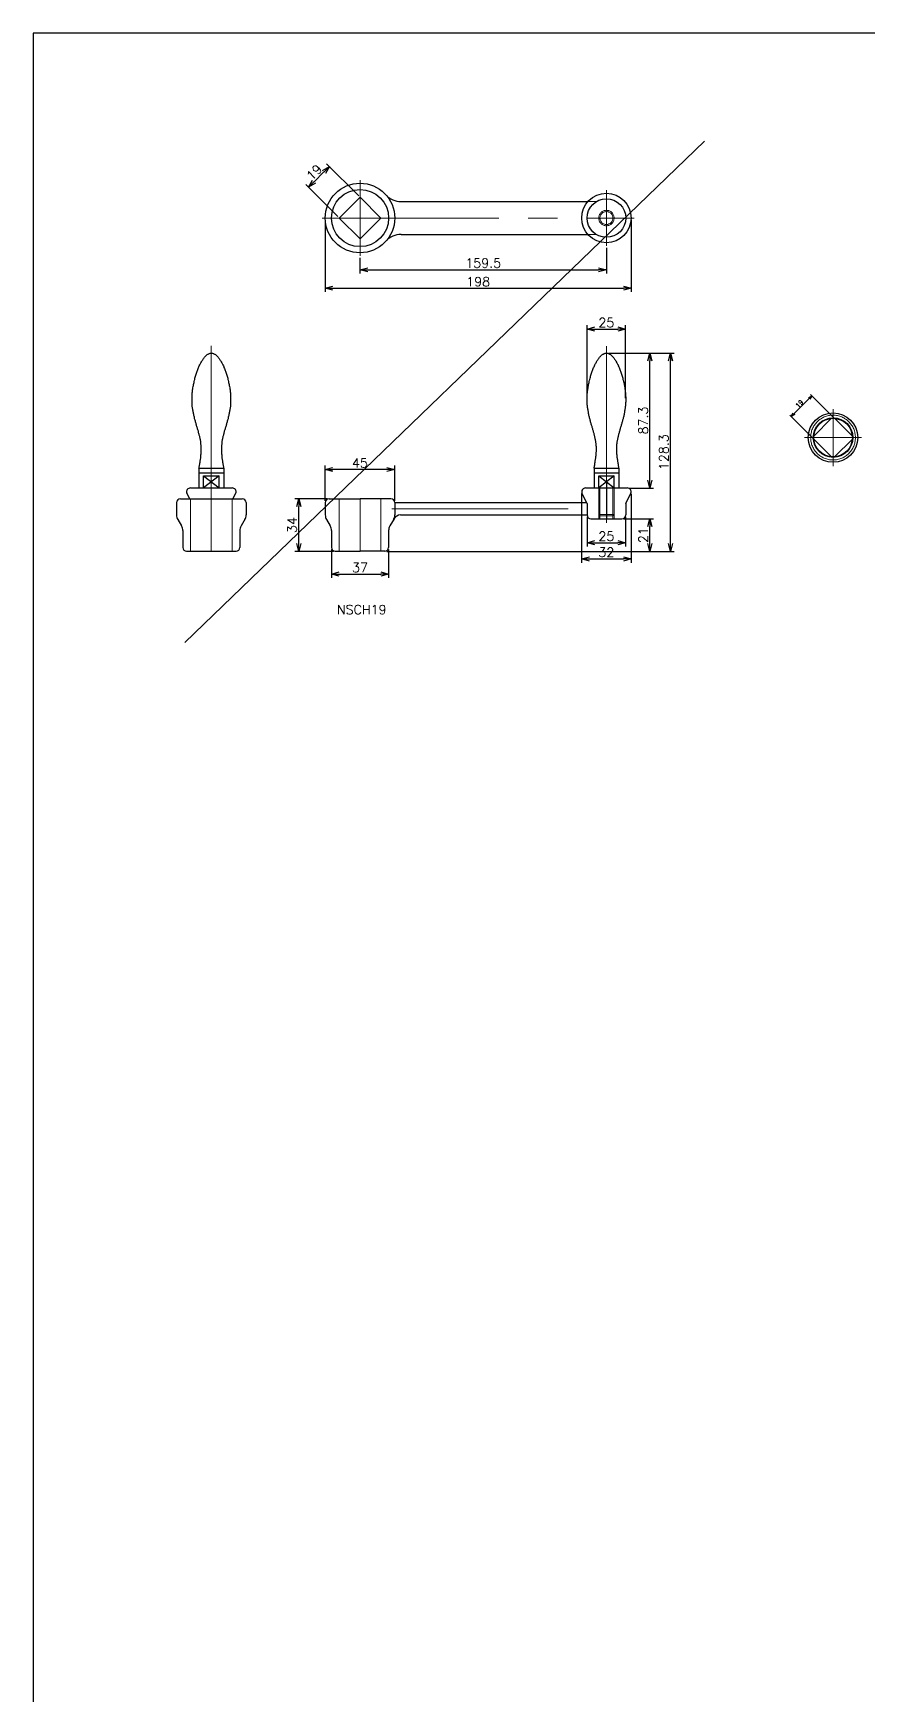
# Model space of a CAD drawing. Header units: millimetres. Extents: x -16130 to 36813, y -8099 to 27484.
# Drawn here: x 32388 to 32928, y 13276 to 14351 of the extents above; entities that cross this region are included whole.
import ezdxf

# ---------------------------------------------------------------- set-up
doc = ezdxf.new("R2010")
doc.units = ezdxf.units.MM
doc.header["$LTSCALE"] = 6
doc.header["$PDMODE"] = 99
doc.header["$PDSIZE"] = 1
doc.linetypes.add('CENTER2', pattern=[28.575, 19.05, -3.175, 3.175, -3.175])
doc.linetypes.add('HIDDEN', pattern=[9.525, 6.35, -3.175])
for name, color, linetype, lineweight in [('04_HIDDEN', 2, 'HIDDEN', 13), ('05_CENTER', 4, 'CENTER2', 13), ('08_DIM', 3, 'Continuous', 13)]:
    doc.layers.add(name, color=color, linetype=linetype, lineweight=lineweight)
doc.layers.add('10_DRAFT', color=8, linetype='Continuous', lineweight=0, plot=False)
doc.styles.add('KSS_TXT', font='txt.shx', dxfattribs={"bigfont": 'extfont2.shx'})
doc.dimstyles.new('KSS_DIM', dxfattribs={"dimtxt": 3, "dimasz": 2.5, "dimexe": 1.25, "dimexo": 0.625, "dimtad": 1, "dimdsep": 46, "dimtxsty": 'KSS_TXT', "dimblk": 'OPEN30', "dimcen": 0, "dimazin": 2, "dimtfac": 0.75, "dimtmove": 0, "dimatfit": 3, "dimldrblk": 'OPEN30', "dimfxl": 1, "dimtolj": 1, "dimarcsym": 0})

# ---------------------------------------------------------------- blocks, each defined once
blk = doc.blocks.new('A$C7C4D3431_1_1_1')
at = {"color": 0}
for p, q in [((-12.5, 1), (-1, 12.5)), ((1, 12.5), (12.5, 1)), ((-12.5, -1), (-1, -12.5)), ((1, -12.5), (12.5, -1))]:
    blk.add_line(p, q, dxfattribs=at)
for radius in [16, 12.8, 12.5]:
    blk.add_circle((0, 0), radius, dxfattribs=at)
at = {"layer": '05_CENTER', "color": 0}
for p, q in [((0, 18.5), (0, -18.5)), ((-18.5, 0), (18.5, 0))]:
    blk.add_line(p, q, dxfattribs=at)
blk.add_circle((0, 0), 14.5, dxfattribs=at)
blk = doc.blocks.new('_Open30')
at = {"color": 0, "linetype": 'ByBlock', "lineweight": -2}
for p, q in [((-1, 0.27), (0, 0)), ((0, 0), (-1, -0.27)), ((0, 0), (-1, 0))]:
    blk.add_line(p, q, dxfattribs=at)
blk = doc.blocks.new('*D2687')
at = {"layer": '08_DIM', "color": 0, "lineweight": -2, "transparency": 16777216}
for p, q in [((32889.8, 14114.8), (32879.9, 14104.9)), ((32905.8, 14102.4), (32890.7, 14117.5)), ((32892.3, 14089), (32877.3, 14104.1))]:
    blk.add_line(p, q, dxfattribs=at)
at = {"layer": 'Defpoints', "color": 0, "transparency": 16777216}
for p in [(32878.2, 14103.2), (32906.2, 14102), (32892.8, 14088.6)]:
    blk.add_point(p, dxfattribs=at)
at = {"layer": '08_DIM', "color": 0, "lineweight": -2, "transparency": 16777216, "xscale": 2.5, "yscale": 2.5, "zscale": 2.5}
for p, rotation in [((32891.6, 14116.6), 45.00000000009697), ((32878.2, 14103.2), 225.000000000097)]:
    blk.add_blockref('_Open30', p, dxfattribs=dict(at, rotation=rotation))
at = {"layer": '08_DIM', "color": 0, "transparency": 16777216, "insert": (32883.4, 14111.4), "char_height": 3, "attachment_point": 5, "rotation": 45, "style": 'KSS_TXT'}
blk.add_mtext('\\A1;19', dxfattribs=at)
blk = doc.blocks.new('*D2688')
at = {"layer": '08_DIM', "color": 0, "lineweight": -2, "transparency": 16777216}
for p, q in [((32598.2, 14246), (32577.4, 14266.8)), ((32584.7, 14232.6), (32563.9, 14253.4)), ((32569.3, 14255.1), (32575.6, 14261.5))]:
    blk.add_line(p, q, dxfattribs=at)
at = {"layer": 'Defpoints', "color": 0, "transparency": 16777216}
for p in [(32579.2, 14265), (32599, 14245.1), (32585.6, 14231.7)]:
    blk.add_point(p, dxfattribs=at)
at = {"layer": '08_DIM', "color": 0, "lineweight": -2, "transparency": 16777216, "xscale": 5, "yscale": 5, "zscale": 5}
for p, rotation in [((32579.2, 14265), 44.99999999989139), ((32565.7, 14251.6), 224.9999999998914)]:
    blk.add_blockref('_Open30', p, dxfattribs=dict(at, rotation=rotation))
at = {"layer": '08_DIM', "color": 0, "transparency": 16777216, "insert": (32569.4, 14261.3), "char_height": 6, "attachment_point": 5, "rotation": 45, "style": 'KSS_TXT'}
blk.add_mtext('\\A1;19', dxfattribs=at)
blk = doc.blocks.new('*D2689')
at = {"layer": '08_DIM', "color": 0, "lineweight": -2, "transparency": 16777216}
for p, q in [((32580.5, 14017.2), (32580.5, 13998.7)), ((32617.5, 14017.2), (32617.5, 13998.7)), ((32585.5, 14001.2), (32612.5, 14001.2))]:
    blk.add_line(p, q, dxfattribs=at)
at = {"layer": 'Defpoints', "color": 0, "transparency": 16777216}
for p in [(32580.5, 14018.4), (32617.5, 14018.4), (32617.5, 14001.2)]:
    blk.add_point(p, dxfattribs=at)
at = {"layer": '08_DIM', "color": 0, "lineweight": -2, "transparency": 16777216, "xscale": 5, "yscale": 5, "zscale": 5, "rotation": 180}
blk.add_blockref('_Open30', (32580.5, 14001.2), dxfattribs=at)
at = {"layer": '08_DIM', "color": 0, "lineweight": -2, "transparency": 16777216, "xscale": 5, "yscale": 5, "zscale": 5}
blk.add_blockref('_Open30', (32617.5, 14001.2), dxfattribs=at)
at = {"layer": '08_DIM', "color": 0, "transparency": 16777216, "insert": (32599, 14005.4), "char_height": 6, "attachment_point": 5, "style": 'KSS_TXT'}
blk.add_mtext('\\A1;37', dxfattribs=at)
blk = doc.blocks.new('*D2690')
at = {"layer": '08_DIM', "color": 0, "lineweight": -2, "transparency": 16777216}
for p, q in [((32576.5, 14048.7), (32576.5, 14071.4)), ((32621.5, 14048.7), (32621.5, 14071.4)), ((32616.5, 14068.9), (32581.5, 14068.9))]:
    blk.add_line(p, q, dxfattribs=at)
at = {"layer": 'Defpoints', "color": 0, "transparency": 16777216}
for p in [(32576.5, 14068.9), (32576.5, 14047.4), (32621.5, 14047.4)]:
    blk.add_point(p, dxfattribs=at)
at = {"layer": '08_DIM', "color": 0, "lineweight": -2, "transparency": 16777216, "xscale": 5, "yscale": 5, "zscale": 5, "rotation": 180}
blk.add_blockref('_Open30', (32576.5, 14068.9), dxfattribs=at)
at = {"layer": '08_DIM', "color": 0, "lineweight": -2, "transparency": 16777216, "xscale": 5, "yscale": 5, "zscale": 5}
blk.add_blockref('_Open30', (32621.5, 14068.9), dxfattribs=at)
at = {"layer": '08_DIM', "color": 0, "transparency": 16777216, "insert": (32599, 14073.1), "char_height": 6, "attachment_point": 5, "style": 'KSS_TXT'}
blk.add_mtext('\\A1;45', dxfattribs=at)
blk = doc.blocks.new('*D2691')
at = {"layer": '08_DIM', "color": 0, "lineweight": -2, "transparency": 16777216}
for p, q in [((32577.8, 14049.9), (32556.9, 14049.9)), ((32559.4, 14020.9), (32559.4, 14044.9)), ((32581.8, 14015.9), (32556.9, 14015.9))]:
    blk.add_line(p, q, dxfattribs=at)
at = {"layer": 'Defpoints', "color": 0, "transparency": 16777216}
for p in [(32559.4, 14049.9), (32579, 14049.9), (32583, 14015.9)]:
    blk.add_point(p, dxfattribs=at)
at = {"layer": '08_DIM', "color": 0, "lineweight": -2, "transparency": 16777216, "xscale": 5, "yscale": 5, "zscale": 5}
for p, rotation in [((32559.4, 14049.9), 90), ((32559.4, 14015.9), 270)]:
    blk.add_blockref('_Open30', p, dxfattribs=dict(at, rotation=rotation))
at = {"layer": '08_DIM', "color": 0, "transparency": 16777216, "insert": (32555.1, 14032.9), "char_height": 6, "attachment_point": 5, "rotation": 90, "style": 'KSS_TXT'}
blk.add_mtext('\\A1;34', dxfattribs=at)
blk = doc.blocks.new('*D2692')
at = {"layer": '08_DIM', "color": 0, "lineweight": -2, "transparency": 16777216}
for p, q in [((32746, 14038.2), (32746, 14019)), ((32771, 14038.2), (32771, 14019)), ((32751, 14021.5), (32766, 14021.5))]:
    blk.add_line(p, q, dxfattribs=at)
at = {"layer": 'Defpoints', "color": 0, "transparency": 16777216}
for p in [(32746, 14039.4), (32771, 14039.4), (32771, 14021.5)]:
    blk.add_point(p, dxfattribs=at)
at = {"layer": '08_DIM', "color": 0, "lineweight": -2, "transparency": 16777216, "xscale": 5, "yscale": 5, "zscale": 5, "rotation": 180}
blk.add_blockref('_Open30', (32746, 14021.5), dxfattribs=at)
at = {"layer": '08_DIM', "color": 0, "lineweight": -2, "transparency": 16777216, "xscale": 5, "yscale": 5, "zscale": 5}
blk.add_blockref('_Open30', (32771, 14021.5), dxfattribs=at)
at = {"layer": '08_DIM', "color": 0, "transparency": 16777216, "insert": (32758.5, 14025.7), "char_height": 6, "attachment_point": 5, "style": 'KSS_TXT'}
blk.add_mtext('\\A1;25', dxfattribs=at)
blk = doc.blocks.new('*D2693')
at = {"layer": '08_DIM', "color": 0, "lineweight": -2, "transparency": 16777216}
for p, q in [((32742.5, 14053.2), (32742.5, 14008.5)), ((32774.5, 14053.2), (32774.5, 14008.5)), ((32747.5, 14011), (32769.5, 14011))]:
    blk.add_line(p, q, dxfattribs=at)
at = {"layer": 'Defpoints', "color": 0, "transparency": 16777216}
for p in [(32742.5, 14054.4), (32774.5, 14054.4), (32774.5, 14011)]:
    blk.add_point(p, dxfattribs=at)
at = {"layer": '08_DIM', "color": 0, "lineweight": -2, "transparency": 16777216, "xscale": 5, "yscale": 5, "zscale": 5, "rotation": 180}
blk.add_blockref('_Open30', (32742.5, 14011), dxfattribs=at)
at = {"layer": '08_DIM', "color": 0, "lineweight": -2, "transparency": 16777216, "xscale": 5, "yscale": 5, "zscale": 5}
blk.add_blockref('_Open30', (32774.5, 14011), dxfattribs=at)
at = {"layer": '08_DIM', "color": 0, "transparency": 16777216, "insert": (32758.5, 14015.3), "char_height": 6, "attachment_point": 5, "style": 'KSS_TXT'}
blk.add_mtext('\\A1;32', dxfattribs=at)
blk = doc.blocks.new('*D2694')
at = {"layer": '08_DIM', "color": 0, "lineweight": -2, "transparency": 16777216}
for p, q in [((32769.8, 14036.9), (32789.1, 14036.9)), ((32786.6, 14020.9), (32786.6, 14031.9)), ((32616.3, 14015.9), (32789.1, 14015.9))]:
    blk.add_line(p, q, dxfattribs=at)
at = {"layer": 'Defpoints', "color": 0, "transparency": 16777216}
for p in [(32768.5, 14036.9), (32786.6, 14036.9), (32615, 14015.9)]:
    blk.add_point(p, dxfattribs=at)
at = {"layer": '08_DIM', "color": 0, "lineweight": -2, "transparency": 16777216, "xscale": 5, "yscale": 5, "zscale": 5}
for p, rotation in [((32786.6, 14036.9), 90), ((32786.6, 14015.9), 270)]:
    blk.add_blockref('_Open30', p, dxfattribs=dict(at, rotation=rotation))
at = {"layer": '08_DIM', "color": 0, "transparency": 16777216, "insert": (32782.4, 14026.4), "char_height": 6, "attachment_point": 5, "rotation": 90, "style": 'KSS_TXT'}
blk.add_mtext('\\A1;21', dxfattribs=at)
blk = doc.blocks.new('*D2695')
at = {"layer": '08_DIM', "color": 0, "lineweight": -2, "transparency": 16777216}
for p, q in [((32759.8, 14144.2), (32802.5, 14144.2)), ((32800, 14020.9), (32800, 14139.2)), ((32616.3, 14015.9), (32802.5, 14015.9))]:
    blk.add_line(p, q, dxfattribs=at)
at = {"layer": 'Defpoints', "color": 0, "transparency": 16777216}
for p in [(32758.5, 14144.2), (32800, 14144.2), (32615, 14015.9)]:
    blk.add_point(p, dxfattribs=at)
at = {"layer": '08_DIM', "color": 0, "lineweight": -2, "transparency": 16777216, "xscale": 5, "yscale": 5, "zscale": 5}
for p, rotation in [((32800, 14144.2), 90), ((32800, 14015.9), 270)]:
    blk.add_blockref('_Open30', p, dxfattribs=dict(at, rotation=rotation))
at = {"layer": '08_DIM', "color": 0, "transparency": 16777216, "insert": (32795.7, 14080.1), "char_height": 6, "attachment_point": 5, "rotation": 90, "style": 'KSS_TXT'}
blk.add_mtext('\\A1;128.3', dxfattribs=at)
blk = doc.blocks.new('*D2696')
at = {"layer": '08_DIM', "color": 0, "lineweight": -2, "transparency": 16777216}
for p, q in [((32759.8, 14144.2), (32789.1, 14144.2)), ((32786.6, 14061.9), (32786.6, 14139.2)), ((32773.3, 14056.9), (32789.1, 14056.9))]:
    blk.add_line(p, q, dxfattribs=at)
at = {"layer": 'Defpoints', "color": 0, "transparency": 16777216}
for p in [(32758.5, 14144.2), (32786.6, 14144.2), (32772, 14056.9)]:
    blk.add_point(p, dxfattribs=at)
at = {"layer": '08_DIM', "color": 0, "lineweight": -2, "transparency": 16777216, "xscale": 5, "yscale": 5, "zscale": 5}
for p, rotation in [((32786.6, 14144.2), 90), ((32786.6, 14056.9), 270)]:
    blk.add_blockref('_Open30', p, dxfattribs=dict(at, rotation=rotation))
at = {"layer": '08_DIM', "color": 0, "transparency": 16777216, "insert": (32782.4, 14100.6), "char_height": 6, "attachment_point": 5, "rotation": 90, "style": 'KSS_TXT'}
blk.add_mtext('\\A1;87.3', dxfattribs=at)
blk = doc.blocks.new('*D2697')
at = {"layer": '08_DIM', "color": 0, "lineweight": -2, "transparency": 16777216}
for p, q in [((32746, 14114.5), (32746, 14162.3)), ((32751, 14159.8), (32766, 14159.8)), ((32771, 14115.1), (32771, 14162.3))]:
    blk.add_line(p, q, dxfattribs=at)
at = {"layer": 'Defpoints', "color": 0, "transparency": 16777216}
for p in [(32771, 14159.8), (32746, 14113.2), (32771, 14113.9)]:
    blk.add_point(p, dxfattribs=at)
at = {"layer": '08_DIM', "color": 0, "lineweight": -2, "transparency": 16777216, "xscale": 5, "yscale": 5, "zscale": 5, "rotation": 180}
blk.add_blockref('_Open30', (32746, 14159.8), dxfattribs=at)
at = {"layer": '08_DIM', "color": 0, "lineweight": -2, "transparency": 16777216, "xscale": 5, "yscale": 5, "zscale": 5}
blk.add_blockref('_Open30', (32771, 14159.8), dxfattribs=at)
at = {"layer": '08_DIM', "color": 0, "transparency": 16777216, "insert": (32758.5, 14164), "char_height": 6, "attachment_point": 5, "style": 'KSS_TXT'}
blk.add_mtext('\\A1;25', dxfattribs=at)
blk = doc.blocks.new('*D2698')
at = {"layer": '08_DIM', "color": 0, "lineweight": -2, "transparency": 16777216}
for p, q in [((32758.5, 14212.4), (32758.5, 14195.7)), ((32599, 14205.9), (32599, 14195.7)), ((32604, 14198.2), (32753.5, 14198.2))]:
    blk.add_line(p, q, dxfattribs=at)
at = {"layer": 'Defpoints', "color": 0, "transparency": 16777216}
for p in [(32758.5, 14213.7), (32599, 14207.2), (32758.5, 14198.2)]:
    blk.add_point(p, dxfattribs=at)
at = {"layer": '08_DIM', "color": 0, "lineweight": -2, "transparency": 16777216, "xscale": 5, "yscale": 5, "zscale": 5, "rotation": 180}
blk.add_blockref('_Open30', (32599, 14198.2), dxfattribs=at)
at = {"layer": '08_DIM', "color": 0, "lineweight": -2, "transparency": 16777216, "xscale": 5, "yscale": 5, "zscale": 5}
blk.add_blockref('_Open30', (32758.5, 14198.2), dxfattribs=at)
at = {"layer": '08_DIM', "color": 0, "transparency": 16777216, "insert": (32678.8, 14202.5), "char_height": 6, "attachment_point": 5, "style": 'KSS_TXT'}
blk.add_mtext('\\A1;159.5', dxfattribs=at)
blk = doc.blocks.new('*D2699')
at = {"layer": '08_DIM', "color": 0, "lineweight": -2, "transparency": 16777216}
for p, q in [((32576.5, 14230.4), (32576.5, 14183.8)), ((32774.5, 14230.4), (32774.5, 14183.8)), ((32581.5, 14186.3), (32769.5, 14186.3))]:
    blk.add_line(p, q, dxfattribs=at)
at = {"layer": 'Defpoints', "color": 0, "transparency": 16777216}
for p in [(32576.5, 14231.7), (32774.5, 14231.7), (32774.5, 14186.3)]:
    blk.add_point(p, dxfattribs=at)
at = {"layer": '08_DIM', "color": 0, "lineweight": -2, "transparency": 16777216, "xscale": 5, "yscale": 5, "zscale": 5, "rotation": 180}
blk.add_blockref('_Open30', (32576.5, 14186.3), dxfattribs=at)
at = {"layer": '08_DIM', "color": 0, "lineweight": -2, "transparency": 16777216, "xscale": 5, "yscale": 5, "zscale": 5}
blk.add_blockref('_Open30', (32774.5, 14186.3), dxfattribs=at)
at = {"layer": '08_DIM', "color": 0, "transparency": 16777216, "insert": (32675.5, 14190.5), "char_height": 6, "attachment_point": 5, "style": 'KSS_TXT'}
blk.add_mtext('\\A1;198', dxfattribs=at)
blk = doc.blocks.new('NSCH19a_1_1')
at = {"color": 0}
for p, q in [((151.5, 53.7), (167.5, 53.7)), ((151.5, 53.7), (151.5, 41)), ((151.5, 50.8), (167.5, 50.8)), ((154.5, 48.8), (164.5, 41)), ((164.5, 48.8), (154.5, 41)), ((154.5, 48.8), (164.5, 48.8)), ((154.5, 41), (154.5, 48.8)), ((159.5, 45.2), (159.5, 21)), ((164.5, 41), (164.5, 48.8)), ((167.5, 53.7), (167.5, 41)), ((-20, 34), (0, 34)), ((20, 34), (0, 34)), ((147, 31), (143.6, 37.6)), ((146, 41), (173, 41)), ((151.5, 41), (167.5, 41)), ((172, 31), (175.3, 37.6)), ((-22.5, 31.5), (-22.5, 23.5)), ((22.5, 31.5), (146.7, 31.5)), ((22.5, 31.5), (22.5, 23.5)), ((26.3, 23.5), (147, 23.5)), ((147, 31), (147, 23.5)), ((172, 31), (172, 23.5)), ((-21.7, 20.5), (-19.3, 16.4)), ((-18.5, 13.4), (-18.5, 2.5)), ((18.5, 13.4), (18.5, 2.5)), ((22, 21), (19.3, 16.4)), ((149.5, 21), (169.5, 21)), ((-16, 0), (0, 0)), ((16, 0), (0, 0))]:
    blk.add_line(p, q, dxfattribs=at)
blk.add_polyline3d([(151.5, 53.7, 0), (151.6, 54.3, 0), (151.7, 54.8, 0), (151.8, 55.4, 0), (151.9, 55.9, 0), (152, 56.5, 0), (152.1, 57, 0), (152.2, 57.6, 0), (152.3, 58.1, 0), (152.3, 58.7, 0), (152.4, 59.2, 0), (152.5, 59.8, 0), (152.6, 60.3, 0), (152.6, 60.9, 0), (152.7, 61.4, 0), (152.8, 61.9, 0), (152.8, 62.5, 0), (152.9, 63, 0), (152.9, 63.5, 0), (152.9, 64.1, 0), (153, 64.6, 0), (153, 65.1, 0), (153, 65.6, 0), (153, 66.2, 0), (153, 66.7, 0), (153, 67.2, 0), (153, 67.7, 0), (152.9, 68.2, 0), (152.9, 68.7, 0), (152.8, 69.2, 0), (152.8, 69.7, 0), (152.7, 70.3, 0), (152.6, 70.8, 0), (152.6, 71.3, 0), (152.5, 71.8, 0), (152.4, 72.2, 0), (152.3, 72.7, 0), (152.2, 73.2, 0), (152.1, 73.7, 0), (152, 74.2, 0), (151.8, 74.7, 0), (151.7, 75.2, 0), (151.6, 75.7, 0), (151.5, 76.2, 0), (151.3, 76.7, 0), (151.2, 77.2, 0), (151.1, 77.7, 0), (150.9, 78.2, 0), (150.8, 78.7, 0), (150.6, 79.2, 0), (150.5, 79.7, 0), (150.3, 80.2, 0), (150.2, 80.7, 0), (150, 81.2, 0), (149.9, 81.7, 0), (149.7, 82.2, 0), (149.6, 82.7, 0), (149.4, 83.2, 0), (149.3, 83.7, 0), (149.2, 84.3, 0), (149, 84.8, 0), (148.9, 85.3, 0), (148.7, 85.8, 0), (148.6, 86.4, 0), (148.5, 86.9, 0), (148.3, 87.4, 0), (148.2, 88, 0), (148.1, 88.5, 0), (148, 89.1, 0), (147.9, 89.6, 0), (147.8, 90.2, 0), (147.7, 90.7, 0), (147.6, 91.3, 0), (147.5, 91.9, 0), (147.4, 92.5, 0), (147.3, 93, 0), (147.2, 93.6, 0), (147.2, 94.2, 0), (147.1, 94.8, 0), (147.1, 95.4, 0), (147, 96, 0), (147, 96.7, 0), (147, 97.3, 0), (147, 97.9, 0), (147, 98.5, 0), (147, 99.2, 0), (147, 99.8, 0), (147, 100.5, 0), (147.1, 101.2, 0), (147.1, 101.8, 0), (147.2, 102.5, 0), (147.3, 103.2, 0), (147.3, 103.9, 0), (147.4, 104.5, 0), (147.5, 105.2, 0), (147.6, 105.9, 0), (147.7, 106.6, 0), (147.9, 107.3, 0), (148, 108, 0), (148.1, 108.6, 0), (148.3, 109.3, 0), (148.4, 110, 0), (148.6, 110.7, 0), (148.7, 111.3, 0), (148.9, 112, 0), (149.1, 112.7, 0), (149.3, 113.3, 0), (149.5, 114, 0), (149.7, 114.6, 0), (149.9, 115.3, 0), (150.1, 115.9, 0), (150.3, 116.5, 0), (150.5, 117.1, 0), (150.8, 117.7, 0), (151, 118.3, 0), (151.2, 118.9, 0), (151.5, 119.5, 0), (151.7, 120, 0), (152, 120.6, 0), (152.3, 121.1, 0), (152.5, 121.6, 0), (152.8, 122.1, 0), (153.1, 122.6, 0), (153.3, 123.1, 0), (153.6, 123.6, 0), (153.9, 124, 0), (154.2, 124.4, 0), (154.5, 124.8, 0), (154.8, 125.2, 0), (155, 125.6, 0), (155.3, 125.9, 0), (155.6, 126.2, 0), (155.9, 126.5, 0), (156.2, 126.8, 0), (156.5, 127.1, 0), (156.9, 127.3, 0), (157.2, 127.5, 0), (157.5, 127.7, 0), (157.8, 127.9, 0), (158.1, 128, 0), (158.4, 128.1, 0), (158.7, 128.2, 0), (159, 128.3, 0), (159.3, 128.3, 0), (159.7, 128.3, 0), (160, 128.3, 0), (160.3, 128.2, 0), (160.6, 128.1, 0), (160.9, 128, 0), (161.2, 127.9, 0), (161.5, 127.7, 0), (161.8, 127.5, 0), (162.1, 127.3, 0), (162.4, 127.1, 0), (162.7, 126.8, 0), (163.1, 126.5, 0), (163.4, 126.2, 0), (163.6, 125.9, 0), (163.9, 125.6, 0), (164.2, 125.2, 0), (164.5, 124.8, 0), (164.8, 124.4, 0), (165.1, 124, 0), (165.4, 123.6, 0), (165.7, 123.1, 0), (165.9, 122.6, 0), (166.2, 122.1, 0), (166.5, 121.6, 0), (166.7, 121.1, 0), (167, 120.6, 0), (167.2, 120, 0), (167.5, 119.5, 0), (167.7, 118.9, 0), (168, 118.3, 0), (168.2, 117.7, 0), (168.4, 117.1, 0), (168.7, 116.5, 0), (168.9, 115.9, 0), (169.1, 115.3, 0), (169.3, 114.6, 0), (169.5, 114, 0), (169.7, 113.3, 0), (169.9, 112.7, 0), (170.1, 112, 0), (170.2, 111.3, 0), (170.4, 110.7, 0), (170.6, 110, 0), (170.7, 109.3, 0), (170.9, 108.6, 0), (171, 108, 0), (171.1, 107.3, 0), (171.3, 106.6, 0), (171.4, 105.9, 0), (171.5, 105.2, 0), (171.6, 104.5, 0), (171.6, 103.9, 0), (171.7, 103.2, 0), (171.8, 102.5, 0), (171.9, 101.8, 0), (171.9, 101.2, 0), (171.9, 100.5, 0), (172, 99.8, 0), (172, 99.2, 0), (172, 98.5, 0), (172, 97.9, 0), (172, 97.3, 0), (172, 96.7, 0), (171.9, 96, 0), (171.9, 95.4, 0), (171.9, 94.8, 0), (171.8, 94.2, 0), (171.7, 93.6, 0), (171.7, 93, 0), (171.6, 92.5, 0), (171.5, 91.9, 0), (171.4, 91.3, 0), (171.3, 90.7, 0), (171.2, 90.2, 0), (171.1, 89.6, 0), (171, 89.1, 0), (170.9, 88.5, 0), (170.8, 88, 0), (170.7, 87.4, 0), (170.5, 86.9, 0), (170.4, 86.4, 0), (170.3, 85.8, 0), (170.1, 85.3, 0), (170, 84.8, 0), (169.8, 84.3, 0), (169.7, 83.7, 0), (169.5, 83.2, 0), (169.4, 82.7, 0), (169.3, 82.2, 0), (169.1, 81.7, 0), (169, 81.2, 0), (168.8, 80.7, 0), (168.7, 80.2, 0), (168.5, 79.7, 0), (168.4, 79.2, 0), (168.2, 78.7, 0), (168.1, 78.2, 0), (167.9, 77.7, 0), (167.8, 77.2, 0), (167.7, 76.7, 0), (167.5, 76.2, 0), (167.4, 75.7, 0), (167.3, 75.2, 0), (167.1, 74.7, 0), (167, 74.2, 0), (166.9, 73.7, 0), (166.8, 73.2, 0), (166.7, 72.7, 0), (166.6, 72.2, 0), (166.5, 71.8, 0), (166.4, 71.3, 0), (166.3, 70.8, 0), (166.3, 70.3, 0), (166.2, 69.7, 0), (166.1, 69.2, 0), (166.1, 68.7, 0), (166.1, 68.2, 0), (166, 67.7, 0), (166, 67.2, 0), (166, 66.7, 0), (166, 66.2, 0), (166, 65.6, 0), (166, 65.1, 0), (166, 64.6, 0), (166, 64.1, 0), (166.1, 63.5, 0), (166.1, 63, 0), (166.2, 62.5, 0), (166.2, 61.9, 0), (166.3, 61.4, 0), (166.3, 60.9, 0), (166.4, 60.3, 0), (166.5, 59.8, 0), (166.6, 59.2, 0), (166.6, 58.7, 0), (166.7, 58.1, 0), (166.8, 57.6, 0), (166.9, 57, 0), (167, 56.5, 0), (167.1, 55.9, 0), (167.2, 55.4, 0), (167.3, 54.8, 0), (167.4, 54.3, 0), (167.5, 53.7, 0)], dxfattribs=at)
for centre, radius, start, end in [((-20, 31.5), 2.5, 90, 180), ((20, 31.5), 2.5, 0, 90), ((146, 38.5), 2.5, 90, 200.3029), ((173, 38.5), 2.5, 339.6971, 90), ((-16.5, 23.5), 6, 180, 210), ((16.5, 23.5), 6, 330, 0), ((26.3, 18.5), 5, 90, 150), ((149.5, 23.5), 2.5, 180, 270), ((169.5, 23.5), 2.5, 270, 0), ((-24.5, 13.4), 6, 0, 30), ((24.5, 13.4), 6, 150, 180), ((-16, 2.5), 2.5, 180, 270), ((16, 2.5), 2.5, 270, 0)]:
    blk.add_arc(centre, radius, start, end, dxfattribs=at)
at = {"layer": '04_HIDDEN', "color": 0}
for p, q in [((-13.4, 34), (-13.4, 0)), ((13.4, 34), (13.4, 0)), ((154.5, 21), (154.5, 41)), ((155.3, 21), (155.3, 41)), ((163.7, 21), (163.7, 41)), ((164.5, 21), (164.5, 41)), ((154.5, 23.8), (164.5, 23.8)), ((155.3, 23), (154.5, 23.8)), ((155.3, 23), (163.7, 23)), ((163.7, 23), (164.5, 23.8))]:
    blk.add_line(p, q, dxfattribs=at)
at = {"layer": '05_CENTER', "color": 0}
for p, q in [((159.5, 18.5), (159.5, 132.9)), ((20.5, 27.5), (149, 27.5))]:
    blk.add_line(p, q, dxfattribs=at)
at = {"layer": '10_DRAFT'}
blk.add_line((0, 34), (0, 0), dxfattribs=at)
blk = doc.blocks.new('NSCH19b_1_1')
at = {"color": 0}
for p, q in [((0, 13.4), (-13.4, 0)), ((13.4, 0), (0, 13.4)), ((-13.4, 0), (0, -13.4)), ((0, -13.4), (13.4, 0)), ((26.6, 10.6), (147.5, 10.6)), ((26.6, -10.6), (147.5, -10.6))]:
    blk.add_line(p, q, dxfattribs=at)
for centre, radius in [((0, 0), 22.5), ((0, 0), 18.5), ((159.5, 0), 16), ((159.5, 0), 12.5), ((159.5, 0), 12.5)]:
    blk.add_circle(centre, radius, dxfattribs=at)
for centre, start, end in [((26.6, 23.8), 221.8103, 270), ((26.6, -23.8), 90, 138.1897)]:
    blk.add_arc(centre, 13.2, start, end, dxfattribs=at)
at = {"layer": '04_HIDDEN', "color": 0}
for p, q in [((147.5, 10.6), (152.9, 10.6)), ((147.5, -10.6), (152.9, -10.6))]:
    blk.add_line(p, q, dxfattribs=at)
for radius in [5, 4.19]:
    blk.add_circle((159.5, 0), radius, dxfattribs=at)
at = {"layer": '05_CENTER', "color": 0}
for p, q in [((0, 24.5), (0, -24.5)), ((159.5, 18), (159.5, -18)), ((-24.5, 0), (177.5, 0))]:
    blk.add_line(p, q, dxfattribs=at)
blk = doc.blocks.new('NSCH19c_1_1')
at = {"color": 0}
for p, q in [((-8, 53.7), (8, 53.7)), ((-8, 53.7), (-8, 41)), ((-8, 50.8), (8, 50.8)), ((-5, 48.8), (5, 41)), ((5, 48.8), (-5, 41)), ((-5, 48.8), (5, 48.8)), ((-5, 41), (-5, 48.8)), ((5, 41), (5, 48.8)), ((8, 53.7), (8, 41)), ((-20, 34), (20, 34)), ((-14, 34), (-15.8, 37.6)), ((-13.5, 41), (13.5, 41)), ((-8, 41), (8, 41)), ((14, 34), (15.8, 37.6)), ((-22.5, 31.5), (-22.5, 23.5)), ((22.5, 31.5), (22.5, 23.5)), ((-21.7, 20.5), (-19.3, 16.4)), ((-18.5, 13.4), (-18.5, 2.5)), ((18.5, 13.4), (18.5, 2.5)), ((22, 21), (19.3, 16.4)), ((-16, 0), (16, 0))]:
    blk.add_line(p, q, dxfattribs=at)
blk.add_polyline3d([(-8, 53.7, 0), (-7.9, 54.3, 0), (-7.8, 54.8, 0), (-7.7, 55.4, 0), (-7.6, 55.9, 0), (-7.5, 56.5, 0), (-7.4, 57, 0), (-7.3, 57.6, 0), (-7.2, 58.1, 0), (-7.2, 58.7, 0), (-7.1, 59.2, 0), (-7, 59.8, 0), (-6.9, 60.3, 0), (-6.8, 60.9, 0), (-6.8, 61.4, 0), (-6.7, 61.9, 0), (-6.7, 62.5, 0), (-6.6, 63, 0), (-6.6, 63.5, 0), (-6.5, 64.1, 0), (-6.5, 64.6, 0), (-6.5, 65.1, 0), (-6.5, 65.6, 0), (-6.5, 66.2, 0), (-6.5, 66.7, 0), (-6.5, 67.2, 0), (-6.5, 67.7, 0), (-6.6, 68.2, 0), (-6.6, 68.7, 0), (-6.7, 69.2, 0), (-6.7, 69.7, 0), (-6.8, 70.3, 0), (-6.8, 70.8, 0), (-6.9, 71.3, 0), (-7, 71.8, 0), (-7.1, 72.2, 0), (-7.2, 72.7, 0), (-7.3, 73.2, 0), (-7.4, 73.7, 0), (-7.5, 74.2, 0), (-7.6, 74.7, 0), (-7.8, 75.2, 0), (-7.9, 75.7, 0), (-8, 76.2, 0), (-8.2, 76.7, 0), (-8.3, 77.2, 0), (-8.4, 77.7, 0), (-8.6, 78.2, 0), (-8.7, 78.7, 0), (-8.9, 79.2, 0), (-9, 79.7, 0), (-9.2, 80.2, 0), (-9.3, 80.7, 0), (-9.5, 81.2, 0), (-9.6, 81.7, 0), (-9.8, 82.2, 0), (-9.9, 82.7, 0), (-10.1, 83.2, 0), (-10.2, 83.7, 0), (-10.3, 84.3, 0), (-10.5, 84.8, 0), (-10.6, 85.3, 0), (-10.8, 85.8, 0), (-10.9, 86.4, 0), (-11, 86.9, 0), (-11.2, 87.4, 0), (-11.3, 88, 0), (-11.4, 88.5, 0), (-11.5, 89.1, 0), (-11.6, 89.6, 0), (-11.7, 90.2, 0), (-11.8, 90.7, 0), (-11.9, 91.3, 0), (-12, 91.9, 0), (-12.1, 92.5, 0), (-12.2, 93, 0), (-12.3, 93.6, 0), (-12.3, 94.2, 0), (-12.4, 94.8, 0), (-12.4, 95.4, 0), (-12.4, 96, 0), (-12.5, 96.7, 0), (-12.5, 97.3, 0), (-12.5, 97.9, 0), (-12.5, 98.5, 0), (-12.5, 99.2, 0), (-12.5, 99.8, 0), (-12.4, 100.5, 0), (-12.4, 101.2, 0), (-12.4, 101.8, 0), (-12.3, 102.5, 0), (-12.2, 103.2, 0), (-12.2, 103.9, 0), (-12.1, 104.5, 0), (-12, 105.2, 0), (-11.9, 105.9, 0), (-11.8, 106.6, 0), (-11.6, 107.3, 0), (-11.5, 108, 0), (-11.4, 108.6, 0), (-11.2, 109.3, 0), (-11.1, 110, 0), (-10.9, 110.7, 0), (-10.7, 111.3, 0), (-10.6, 112, 0), (-10.4, 112.7, 0), (-10.2, 113.3, 0), (-10, 114, 0), (-9.8, 114.6, 0), (-9.6, 115.3, 0), (-9.4, 115.9, 0), (-9.2, 116.5, 0), (-9, 117.1, 0), (-8.7, 117.7, 0), (-8.5, 118.3, 0), (-8.2, 118.9, 0), (-8, 119.5, 0), (-7.8, 120, 0), (-7.5, 120.6, 0), (-7.2, 121.1, 0), (-7, 121.6, 0), (-6.7, 122.1, 0), (-6.4, 122.6, 0), (-6.2, 123.1, 0), (-5.9, 123.6, 0), (-5.6, 124, 0), (-5.3, 124.4, 0), (-5, 124.8, 0), (-4.7, 125.2, 0), (-4.4, 125.6, 0), (-4.2, 125.9, 0), (-3.9, 126.2, 0), (-3.6, 126.5, 0), (-3.3, 126.8, 0), (-2.9, 127.1, 0), (-2.6, 127.3, 0), (-2.3, 127.5, 0), (-2, 127.7, 0), (-1.7, 127.9, 0), (-1.4, 128, 0), (-1.1, 128.1, 0), (-0.8, 128.2, 0), (-0.5, 128.3, 0), (-0.2, 128.3, 0), (0.2, 128.3, 0), (0.5, 128.3, 0), (0.8, 128.2, 0), (1.1, 128.1, 0), (1.4, 128, 0), (1.7, 127.9, 0), (2, 127.7, 0), (2.3, 127.5, 0), (2.6, 127.3, 0), (2.9, 127.1, 0), (3.3, 126.8, 0), (3.6, 126.5, 0), (3.9, 126.2, 0), (4.2, 125.9, 0), (4.4, 125.6, 0), (4.7, 125.2, 0), (5, 124.8, 0), (5.3, 124.4, 0), (5.6, 124, 0), (5.9, 123.6, 0), (6.2, 123.1, 0), (6.4, 122.6, 0), (6.7, 122.1, 0), (7, 121.6, 0), (7.2, 121.1, 0), (7.5, 120.6, 0), (7.8, 120, 0), (8, 119.5, 0), (8.2, 118.9, 0), (8.5, 118.3, 0), (8.7, 117.7, 0), (9, 117.1, 0), (9.2, 116.5, 0), (9.4, 115.9, 0), (9.6, 115.3, 0), (9.8, 114.6, 0), (10, 114, 0), (10.2, 113.3, 0), (10.4, 112.7, 0), (10.6, 112, 0), (10.7, 111.3, 0), (10.9, 110.7, 0), (11.1, 110, 0), (11.2, 109.3, 0), (11.4, 108.6, 0), (11.5, 108, 0), (11.6, 107.3, 0), (11.8, 106.6, 0), (11.9, 105.9, 0), (12, 105.2, 0), (12.1, 104.5, 0), (12.2, 103.9, 0), (12.2, 103.2, 0), (12.3, 102.5, 0), (12.4, 101.8, 0), (12.4, 101.2, 0), (12.4, 100.5, 0), (12.5, 99.8, 0), (12.5, 99.2, 0), (12.5, 98.5, 0), (12.5, 97.9, 0), (12.5, 97.3, 0), (12.5, 96.7, 0), (12.4, 96, 0), (12.4, 95.4, 0), (12.4, 94.8, 0), (12.3, 94.2, 0), (12.3, 93.6, 0), (12.2, 93, 0), (12.1, 92.5, 0), (12, 91.9, 0), (11.9, 91.3, 0), (11.8, 90.7, 0), (11.7, 90.2, 0), (11.6, 89.6, 0), (11.5, 89.1, 0), (11.4, 88.5, 0), (11.3, 88, 0), (11.2, 87.4, 0), (11, 86.9, 0), (10.9, 86.4, 0), (10.8, 85.8, 0), (10.6, 85.3, 0), (10.5, 84.8, 0), (10.3, 84.3, 0), (10.2, 83.7, 0), (10.1, 83.2, 0), (9.9, 82.7, 0), (9.8, 82.2, 0), (9.6, 81.7, 0), (9.5, 81.2, 0), (9.3, 80.7, 0), (9.2, 80.2, 0), (9, 79.7, 0), (8.9, 79.2, 0), (8.7, 78.7, 0), (8.6, 78.2, 0), (8.4, 77.7, 0), (8.3, 77.2, 0), (8.2, 76.7, 0), (8, 76.2, 0), (7.9, 75.7, 0), (7.8, 75.2, 0), (7.6, 74.7, 0), (7.5, 74.2, 0), (7.4, 73.7, 0), (7.3, 73.2, 0), (7.2, 72.7, 0), (7.1, 72.2, 0), (7, 71.8, 0), (6.9, 71.3, 0), (6.8, 70.8, 0), (6.8, 70.3, 0), (6.7, 69.7, 0), (6.7, 69.2, 0), (6.6, 68.7, 0), (6.6, 68.2, 0), (6.5, 67.7, 0), (6.5, 67.2, 0), (6.5, 66.7, 0), (6.5, 66.2, 0), (6.5, 65.6, 0), (6.5, 65.1, 0), (6.5, 64.6, 0), (6.5, 64.1, 0), (6.6, 63.5, 0), (6.6, 63, 0), (6.7, 62.5, 0), (6.7, 61.9, 0), (6.8, 61.4, 0), (6.8, 60.9, 0), (6.9, 60.3, 0), (7, 59.8, 0), (7.1, 59.2, 0), (7.2, 58.7, 0), (7.2, 58.1, 0), (7.3, 57.6, 0), (7.4, 57, 0), (7.5, 56.5, 0), (7.6, 55.9, 0), (7.7, 55.4, 0), (7.8, 54.8, 0), (7.9, 54.3, 0), (8, 53.7, 0)], dxfattribs=at)
for centre, radius, start, end in [((-20, 31.5), 2.5, 90, 180), ((-13.5, 38.5), 2.5, 90, 200.3029), ((13.5, 38.5), 2.5, 339.6971, 90), ((20, 31.5), 2.5, 0, 90), ((-16.5, 23.5), 6, 180, 210), ((16.5, 23.5), 6, 330, 0), ((-24.5, 13.4), 6, 0, 30), ((24.5, 13.4), 6, 150, 180), ((-16, 2.5), 2.5, 180, 270), ((16, 2.5), 2.5, 270, 0)]:
    blk.add_arc(centre, radius, start, end, dxfattribs=at)
at = {"layer": '04_HIDDEN', "color": 0}
for p, q in [((-13.4, 34), (-13.4, 0)), ((13.4, 34), (13.4, 0))]:
    blk.add_line(p, q, dxfattribs=at)
at = {"layer": '05_CENTER', "color": 0}
blk.add_line((0, 30.2), (0, 132.9), dxfattribs=at)
at = {"layer": '10_DRAFT'}
blk.add_line((0, 34), (0, 0), dxfattribs=at)

msp = doc.modelspace()

# ---------------------------------------------------------------- linework, layer by layer
msp.add_line((32821.92704, 14281.44582), (32485.60727, 13956.98319))
at = {"color": 2}
msp.add_lwpolyline([(32387.51837, 12515.47768), (36103.84279, 12515.47768), (36103.84279, 14351.32078), (32387.51837, 14351.32078)], close=True, dxfattribs=at)

# ---------------------------------------------------------------- block references
at = {"color": 4}
for name, p in [('NSCH19b_1_1', (32599.04483, 14231.69394)), ('NSCH19c_1_1', (32502.80095, 14015.94832)), ('NSCH19a_1_1', (32599.04483, 14015.94832)), ('A$C7C4D3431_1_1_1', (32905.23493, 14089.54122))]:
    msp.add_blockref(name, p, dxfattribs=at)

# ---------------------------------------------------------------- texts
at = {"color": 0, "style": 'KSS_TXT'}
msp.add_text('NSCH19', height=6, dxfattribs=at).set_placement((32584.08826, 13975.16365))

# ---------------------------------------------------------------- dimensions: what is measured, and where the dimension line sits
at = {"layer": '08_DIM'}
for base, p1, p2, angle, override, picture, middle in [((32579.15074, 14265.02307), (32585.6098, 14231.69394), (32599.04483, 14245.12897), 225, {"dimscale": 2}, '*D2688', (32569.42802, 14261.31076)), ((32799.97117, 14144.24613), (32615.04483, 14015.94832), (32758.54071, 14144.24613), 90, {"dimscale": 2}, '*D2695', (32795.72117, 14080.09723)), ((32786.63726, 14144.24613), (32772.04199, 14056.9495), (32758.54071, 14144.24613), 90, {"dimscale": 2}, '*D2696', (32782.38726, 14100.59782)), ((32878.17273, 14103.16839), (32906.20788, 14102.0033), (32892.77285, 14088.56827), 45, {"dimscale": 1}, '*D2687', (32883.38765, 14111.3885)), ((32559.36737, 14049.94715), (32583.04483, 14015.94832), (32579.04483, 14049.94715), 90, {"dimscale": 2}, '*D2691', (32555.11737, 14032.94774)), ((32786.63726, 14036.94597), (32615.04483, 14015.94832), (32768.54071, 14036.94597), 90, {"dimscale": 2}, '*D2694', (32782.38726, 14026.44715))]:
    dim = msp.add_linear_dim(base=base, p1=p1, p2=p2, angle=angle, dimstyle='KSS_DIM', override=override, dxfattribs=at)
    dim.commit()
    dim.dimension.update_dxf_attribs({"geometry": picture, "text_midpoint": middle})
for base, p1, p2, picture, middle in [((32774.54071, 14186.28897), (32576.54483, 14231.69394), (32774.54071, 14231.69394), '*D2699', (32675.54277, 14190.53897)), ((32758.54071, 14198.22465), (32599.04483, 14207.19394), (32758.54071, 14213.69394), '*D2698', (32678.79277, 14202.48299)), ((32771.04631, 14159.78097), (32746.04501, 14113.22813), (32771.04631, 14113.85813), '*D2697', (32758.54566, 14164.03514)), ((32576.54483, 14068.87718), (32621.54483, 14047.44715), (32576.54483, 14047.44715), '*D2690', (32599.04483, 14073.13135)), ((32774.54199, 14011.0104), (32742.53944, 14054.4495), (32774.54199, 14054.4495), '*D2693', (32758.54071, 14015.2604)), ((32771.04071, 14021.45224), (32746.04071, 14039.44597), (32771.04071, 14039.44597), '*D2692', (32758.54071, 14025.70641)), ((32617.54483, 14001.18005), (32580.54483, 14018.44832), (32617.54483, 14018.44832), '*D2689', (32599.04483, 14005.43005))]:
    dim = msp.add_linear_dim(base=base, p1=p1, p2=p2, dimstyle='KSS_DIM', override={"dimscale": 2}, dxfattribs=at)
    dim.commit()
    dim.dimension.update_dxf_attribs({"geometry": picture, "text_midpoint": middle})

doc.saveas('drawing.dxf')
